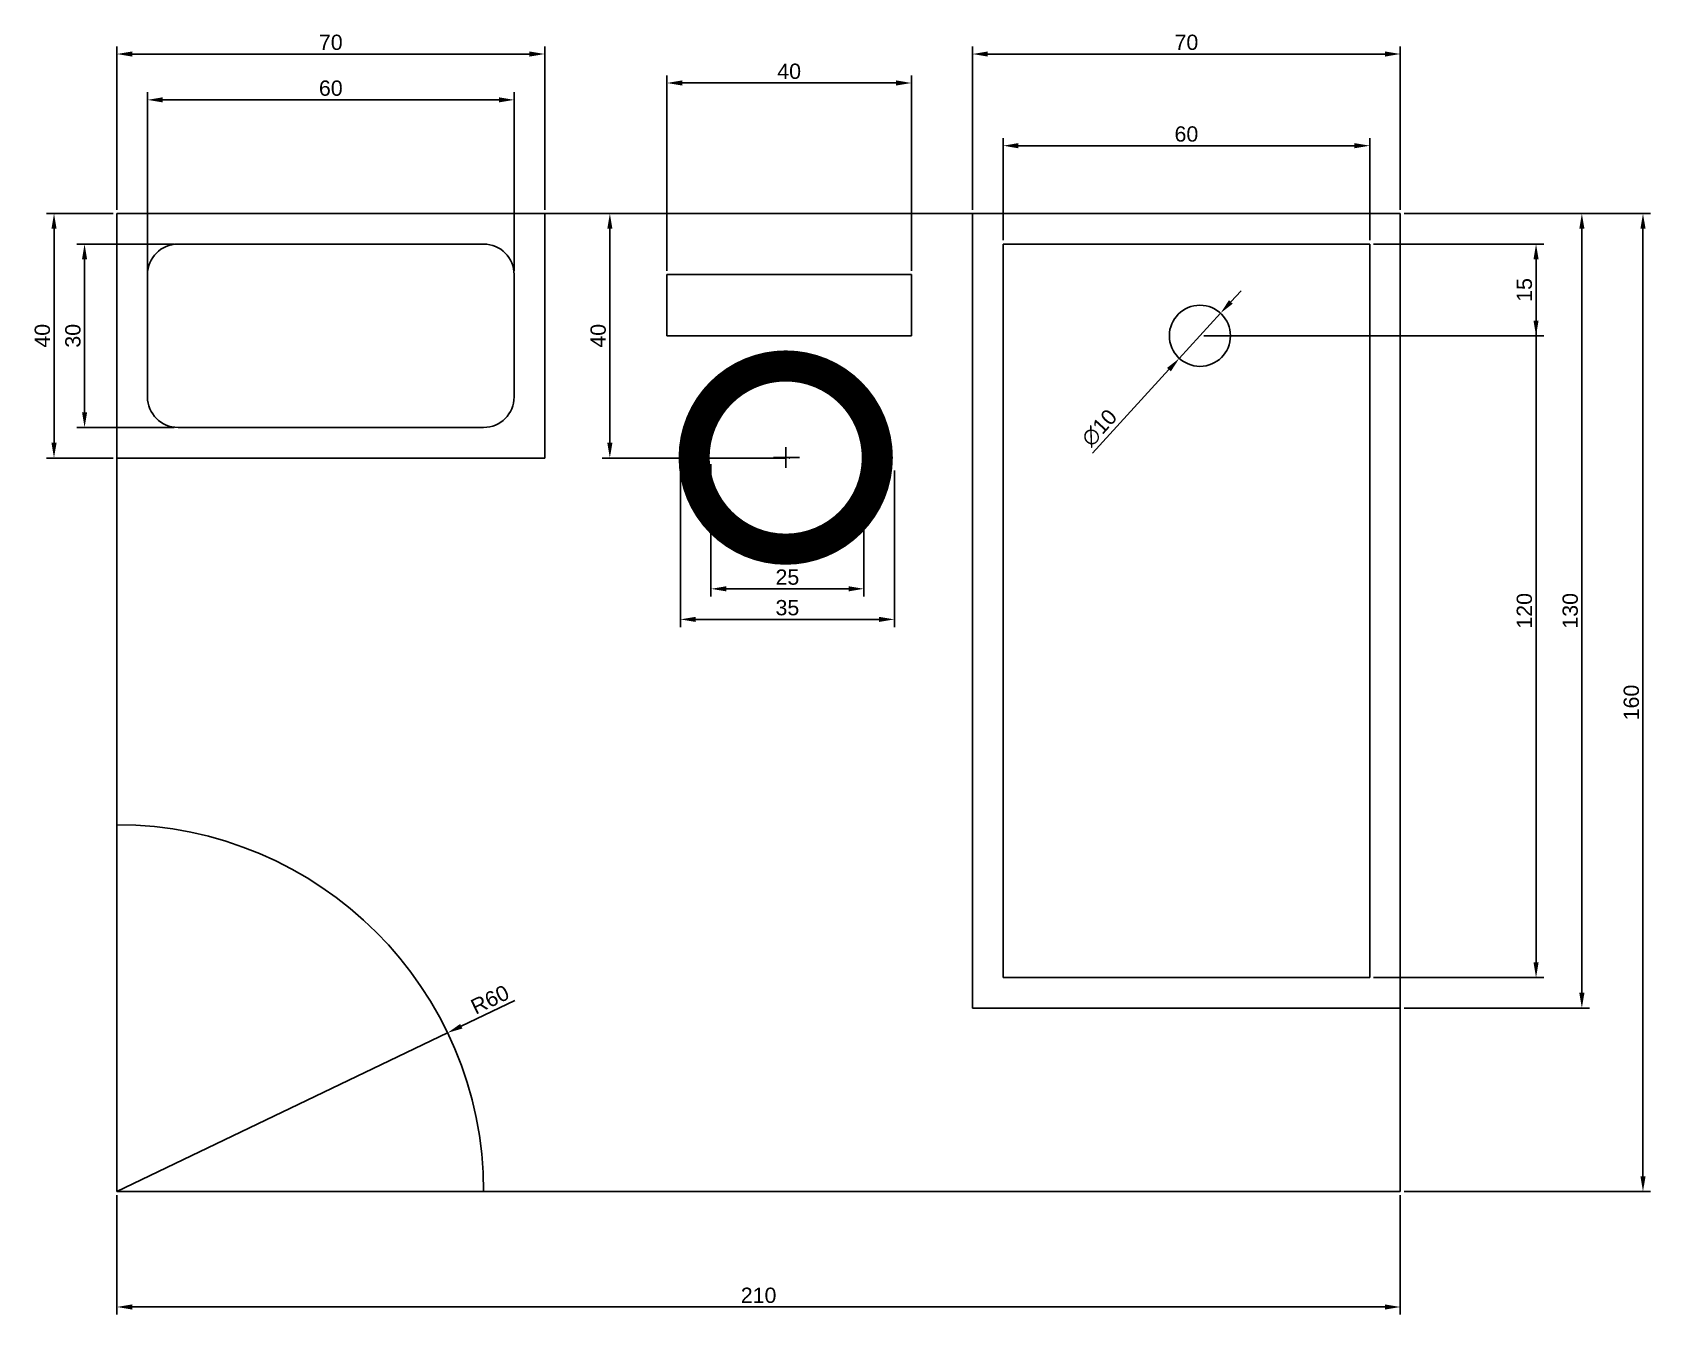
# Model space of a CAD drawing. Header units: millimetres. Extents: x 3099 to 3364, y 1861 to 2071.
import ezdxf

# ---------------------------------------------------------------- set-up
doc = ezdxf.new("R2010")
doc.units = ezdxf.units.MM
doc.linetypes.add('CENTER2', pattern=[28.575, 19.05, -3.175, 3.175, -3.175])
doc.styles.get("Standard").update_dxf_attribs({"font": 'arial.ttf'})
doc.dimstyles.new('ISO-25', dxfattribs={"dimtxt": 2.5, "dimasz": 2.5, "dimexe": 1.25, "dimexo": 0.625, "dimtad": 1, "dimtxsty": 'Standard', "dimcen": 2.5, "dimadec": 0, "dimazin": 0, "dimtfac": 1, "dimtmove": 0, "dimatfit": 3, "dimfxl": 1, "dimarcsym": 0})

# ---------------------------------------------------------------- blocks, each defined once
blk = doc.blocks.new('*D1')
at = {"color": 0, "lineweight": -2, "transparency": 16777216}
for p, q in [((3177.9, 1912.63), (3169.14, 1908.43)), ((3112.79, 1881.4), (3166.89, 1907.35))]:
    blk.add_line(p, q, dxfattribs=at)
at = {"color": 0, "transparency": 16777216}
blk.add_solid([(3168.96, 1908.81), (3169.32, 1908.06), (3166.89, 1907.35)], dxfattribs=at)
at = {"layer": 'Defpoints', "color": 0, "transparency": 16777216}
for p in [(3166.89, 1907.35), (3112.79, 1881.4)]:
    blk.add_point(p, dxfattribs=at)
at = {"color": 0, "transparency": 16777216, "insert": (3173.83, 1912.79), "char_height": 2.5, "attachment_point": 5, "rotation": 25.6265}
blk.add_mtext('R60', dxfattribs=at)
blk = doc.blocks.new('*D2')
at = {"color": 0, "lineweight": -2, "transparency": 16777216}
for p, q in [((3252.17, 2041.4), (3192.2, 2041.4)), ((3193.45, 2003.9), (3193.45, 2038.9)), ((3222.17, 2001.4), (3192.2, 2001.4))]:
    blk.add_line(p, q, dxfattribs=at)
at = {"color": 0, "transparency": 16777216}
for points in [[(3193.03, 2038.9), (3193.87, 2038.9), (3193.45, 2041.4)], [(3193.03, 2003.9), (3193.87, 2003.9), (3193.45, 2001.4)]]:
    blk.add_solid(points, dxfattribs=at)
at = {"layer": 'Defpoints', "color": 0, "transparency": 16777216}
for p in [(3193.45, 2041.4), (3252.79, 2041.4), (3222.79, 2001.4)]:
    blk.add_point(p, dxfattribs=at)
at = {"color": 0, "transparency": 16777216, "insert": (3191.55, 2021.4), "char_height": 2.5, "attachment_point": 5, "rotation": 90}
blk.add_mtext('40', dxfattribs=at)
blk = doc.blocks.new('*D3')
at = {"color": 0, "lineweight": -2, "transparency": 16777216}
for p, q in [((3202.79, 2032.02), (3202.79, 2064.01)), ((3205.29, 2062.76), (3240.29, 2062.76)), ((3242.79, 2032.02), (3242.79, 2064.01))]:
    blk.add_line(p, q, dxfattribs=at)
at = {"color": 0, "transparency": 16777216}
for points in [[(3205.29, 2063.18), (3205.29, 2062.34), (3202.79, 2062.76)], [(3240.29, 2063.18), (3240.29, 2062.34), (3242.79, 2062.76)]]:
    blk.add_solid(points, dxfattribs=at)
at = {"layer": 'Defpoints', "color": 0, "transparency": 16777216}
for p in [(3242.79, 2062.76), (3202.79, 2031.4), (3242.79, 2031.4)]:
    blk.add_point(p, dxfattribs=at)
at = {"color": 0, "transparency": 16777216, "insert": (3222.79, 2064.66), "char_height": 2.5, "attachment_point": 5}
blk.add_mtext('40', dxfattribs=at)
blk = doc.blocks.new('*D4')
at = {"color": 0, "lineweight": -2, "transparency": 16777216}
for p, q in [((3205, 1999.38), (3205, 1973.75)), ((3240, 1999.38), (3240, 1973.75)), ((3237.5, 1975), (3207.5, 1975))]:
    blk.add_line(p, q, dxfattribs=at)
at = {"color": 0, "transparency": 16777216}
for points in [[(3207.5, 1975.42), (3207.5, 1974.58), (3205, 1975)], [(3237.5, 1975.42), (3237.5, 1974.58), (3240, 1975)]]:
    blk.add_solid(points, dxfattribs=at)
at = {"layer": 'Defpoints', "color": 0, "transparency": 16777216}
for p in [(3205, 2000), (3240, 2000), (3205, 1975)]:
    blk.add_point(p, dxfattribs=at)
at = {"color": 0, "transparency": 16777216, "insert": (3222.5, 1976.9), "char_height": 2.5, "attachment_point": 5}
blk.add_mtext('35', dxfattribs=at)
blk = doc.blocks.new('*D5')
at = {"color": 0, "lineweight": -2, "transparency": 16777216}
for p, q in [((3112.79, 1880.77), (3112.79, 1861.25)), ((3322.79, 1880.77), (3322.79, 1861.25)), ((3115.29, 1862.5), (3320.29, 1862.5))]:
    blk.add_line(p, q, dxfattribs=at)
at = {"color": 0, "transparency": 16777216}
for points in [[(3115.29, 1862.92), (3115.29, 1862.08), (3112.79, 1862.5)], [(3320.29, 1862.92), (3320.29, 1862.08), (3322.79, 1862.5)]]:
    blk.add_solid(points, dxfattribs=at)
at = {"layer": 'Defpoints', "color": 0, "transparency": 16777216}
for p in [(3112.79, 1881.4), (3322.79, 1881.4), (3322.79, 1862.5)]:
    blk.add_point(p, dxfattribs=at)
at = {"color": 0, "transparency": 16777216, "insert": (3217.79, 1864.4), "char_height": 2.5, "attachment_point": 5}
blk.add_mtext('210', dxfattribs=at)
blk = doc.blocks.new('*D6')
at = {"color": 0, "lineweight": -2, "transparency": 16777216}
for p, q in [((3318.42, 2036.4), (3346.25, 2036.4)), ((3345, 2033.9), (3345, 1918.9)), ((3318.42, 1916.4), (3346.25, 1916.4))]:
    blk.add_line(p, q, dxfattribs=at)
at = {"color": 0, "transparency": 16777216}
for points in [[(3344.58, 2033.9), (3345.42, 2033.9), (3345, 2036.4)], [(3344.58, 1918.9), (3345.42, 1918.9), (3345, 1916.4)]]:
    blk.add_solid(points, dxfattribs=at)
at = {"layer": 'Defpoints', "color": 0, "transparency": 16777216}
for p in [(3317.79, 2036.4), (3317.79, 1916.4), (3345, 1916.4)]:
    blk.add_point(p, dxfattribs=at)
at = {"color": 0, "transparency": 16777216, "insert": (3343.1, 1976.4), "char_height": 2.5, "attachment_point": 5, "rotation": 90}
blk.add_mtext('120', dxfattribs=at)
blk = doc.blocks.new('*D7')
at = {"color": 0, "lineweight": -2, "transparency": 16777216}
for p, q in [((3323.42, 2041.4), (3363.75, 2041.4)), ((3362.5, 2038.9), (3362.5, 1883.9)), ((3323.42, 1881.4), (3363.75, 1881.4))]:
    blk.add_line(p, q, dxfattribs=at)
at = {"color": 0, "transparency": 16777216}
for points in [[(3362.08, 2038.9), (3362.92, 2038.9), (3362.5, 2041.4)], [(3362.08, 1883.9), (3362.92, 1883.9), (3362.5, 1881.4)]]:
    blk.add_solid(points, dxfattribs=at)
at = {"layer": 'Defpoints', "color": 0, "transparency": 16777216}
for p in [(3322.79, 2041.4), (3322.79, 1881.4), (3362.5, 1881.4)]:
    blk.add_point(p, dxfattribs=at)
at = {"color": 0, "transparency": 16777216, "insert": (3360.6, 1961.4), "char_height": 2.5, "attachment_point": 5, "rotation": 90}
blk.add_mtext('160', dxfattribs=at)
blk = doc.blocks.new('*D8')
at = {"color": 0, "lineweight": -2, "transparency": 16777216}
for p, q in [((3323.42, 2041.4), (3353.75, 2041.4)), ((3352.5, 2038.9), (3352.5, 1913.9)), ((3323.42, 1911.4), (3353.75, 1911.4))]:
    blk.add_line(p, q, dxfattribs=at)
at = {"color": 0, "transparency": 16777216}
for points in [[(3352.08, 2038.9), (3352.92, 2038.9), (3352.5, 2041.4)], [(3352.08, 1913.9), (3352.92, 1913.9), (3352.5, 1911.4)]]:
    blk.add_solid(points, dxfattribs=at)
at = {"layer": 'Defpoints', "color": 0, "transparency": 16777216}
for p in [(3322.79, 2041.4), (3322.79, 1911.4), (3352.5, 1911.4)]:
    blk.add_point(p, dxfattribs=at)
at = {"color": 0, "transparency": 16777216, "insert": (3350.6, 1976.4), "char_height": 2.5, "attachment_point": 5, "rotation": 90}
blk.add_mtext('130', dxfattribs=at)
blk = doc.blocks.new('*D9')
at = {"color": 0, "lineweight": -2, "transparency": 16777216}
for p, q in [((3257.79, 2037.02), (3257.79, 2053.75)), ((3260.29, 2052.5), (3315.29, 2052.5)), ((3317.79, 2037.02), (3317.79, 2053.75))]:
    blk.add_line(p, q, dxfattribs=at)
at = {"color": 0, "transparency": 16777216}
for points in [[(3260.29, 2052.92), (3260.29, 2052.08), (3257.79, 2052.5)], [(3315.29, 2052.92), (3315.29, 2052.08), (3317.79, 2052.5)]]:
    blk.add_solid(points, dxfattribs=at)
at = {"layer": 'Defpoints', "color": 0, "transparency": 16777216}
for p in [(3317.79, 2052.5), (3257.79, 2036.4), (3317.79, 2036.4)]:
    blk.add_point(p, dxfattribs=at)
at = {"color": 0, "transparency": 16777216, "insert": (3287.79, 2054.4), "char_height": 2.5, "attachment_point": 5}
blk.add_mtext('60', dxfattribs=at)
blk = doc.blocks.new('*D10')
at = {"color": 0, "lineweight": -2, "transparency": 16777216}
for p, q in [((3252.79, 2042.02), (3252.79, 2068.75)), ((3322.79, 2042.02), (3322.79, 2068.75)), ((3255.29, 2067.5), (3320.29, 2067.5))]:
    blk.add_line(p, q, dxfattribs=at)
at = {"color": 0, "transparency": 16777216}
for points in [[(3255.29, 2067.92), (3255.29, 2067.08), (3252.79, 2067.5)], [(3320.29, 2067.92), (3320.29, 2067.08), (3322.79, 2067.5)]]:
    blk.add_solid(points, dxfattribs=at)
at = {"layer": 'Defpoints', "color": 0, "transparency": 16777216}
for p in [(3322.79, 2067.5), (3252.79, 2041.4), (3322.79, 2041.4)]:
    blk.add_point(p, dxfattribs=at)
at = {"color": 0, "transparency": 16777216, "insert": (3287.79, 2069.4), "char_height": 2.5, "attachment_point": 5}
blk.add_mtext('70', dxfattribs=at)
blk = doc.blocks.new('*D11')
at = {"color": 0, "lineweight": -2, "transparency": 16777216}
for p, q in [((3112.79, 2042.02), (3112.79, 2068.75)), ((3182.79, 2042.02), (3182.79, 2068.75)), ((3115.29, 2067.5), (3180.29, 2067.5))]:
    blk.add_line(p, q, dxfattribs=at)
at = {"color": 0, "transparency": 16777216}
for points in [[(3115.29, 2067.92), (3115.29, 2067.08), (3112.79, 2067.5)], [(3180.29, 2067.92), (3180.29, 2067.08), (3182.79, 2067.5)]]:
    blk.add_solid(points, dxfattribs=at)
at = {"layer": 'Defpoints', "color": 0, "transparency": 16777216}
for p in [(3182.79, 2067.5), (3112.79, 2041.4), (3182.79, 2041.4)]:
    blk.add_point(p, dxfattribs=at)
at = {"color": 0, "transparency": 16777216, "insert": (3147.79, 2069.4), "char_height": 2.5, "attachment_point": 5}
blk.add_mtext('70', dxfattribs=at)
blk = doc.blocks.new('*D12')
at = {"color": 0, "lineweight": -2, "transparency": 16777216}
for p, q in [((3117.79, 2032.02), (3117.79, 2061.25)), ((3177.79, 2032.02), (3177.79, 2061.25)), ((3120.29, 2060), (3175.29, 2060))]:
    blk.add_line(p, q, dxfattribs=at)
at = {"color": 0, "transparency": 16777216}
for points in [[(3120.29, 2060.42), (3120.29, 2059.58), (3117.79, 2060)], [(3175.29, 2060.42), (3175.29, 2059.58), (3177.79, 2060)]]:
    blk.add_solid(points, dxfattribs=at)
at = {"layer": 'Defpoints', "color": 0, "transparency": 16777216}
for p in [(3177.79, 2060), (3117.79, 2031.4), (3177.79, 2031.4)]:
    blk.add_point(p, dxfattribs=at)
at = {"color": 0, "transparency": 16777216, "insert": (3147.79, 2061.9), "char_height": 2.5, "attachment_point": 5}
blk.add_mtext('60', dxfattribs=at)
blk = doc.blocks.new('*D13')
at = {"color": 0, "lineweight": -2, "transparency": 16777216}
for p, q in [((3112.17, 2041.4), (3101.25, 2041.4)), ((3102.5, 2038.9), (3102.5, 2003.9)), ((3112.17, 2001.4), (3101.25, 2001.4))]:
    blk.add_line(p, q, dxfattribs=at)
at = {"color": 0, "transparency": 16777216}
for points in [[(3102.08, 2038.9), (3102.92, 2038.9), (3102.5, 2041.4)], [(3102.08, 2003.9), (3102.92, 2003.9), (3102.5, 2001.4)]]:
    blk.add_solid(points, dxfattribs=at)
at = {"layer": 'Defpoints', "color": 0, "transparency": 16777216}
for p in [(3112.79, 2041.4), (3102.5, 2001.4), (3112.79, 2001.4)]:
    blk.add_point(p, dxfattribs=at)
at = {"color": 0, "transparency": 16777216, "insert": (3100.6, 2021.4), "char_height": 2.5, "attachment_point": 5, "rotation": 90}
blk.add_mtext('40', dxfattribs=at)
blk = doc.blocks.new('*D14')
at = {"color": 0, "lineweight": -2, "transparency": 16777216}
for p, q in [((3122.17, 2036.4), (3106.25, 2036.4)), ((3107.5, 2033.9), (3107.5, 2008.9)), ((3122.17, 2006.4), (3106.25, 2006.4))]:
    blk.add_line(p, q, dxfattribs=at)
at = {"color": 0, "transparency": 16777216}
for points in [[(3107.08, 2033.9), (3107.92, 2033.9), (3107.5, 2036.4)], [(3107.08, 2008.9), (3107.92, 2008.9), (3107.5, 2006.4)]]:
    blk.add_solid(points, dxfattribs=at)
at = {"layer": 'Defpoints', "color": 0, "transparency": 16777216}
for p in [(3122.79, 2036.4), (3107.5, 2006.4), (3122.79, 2006.4)]:
    blk.add_point(p, dxfattribs=at)
at = {"color": 0, "transparency": 16777216, "insert": (3105.6, 2021.4), "char_height": 2.5, "attachment_point": 5, "rotation": 90}
blk.add_mtext('30', dxfattribs=at)
blk = doc.blocks.new('*D15')
at = {"color": 0, "lineweight": -2, "transparency": 16777216}
for p, q in [((3210, 2000.38), (3210, 1978.75)), ((3235, 2000.38), (3235, 1978.75)), ((3212.5, 1980), (3232.5, 1980))]:
    blk.add_line(p, q, dxfattribs=at)
at = {"color": 0, "transparency": 16777216}
for points in [[(3212.5, 1980.42), (3212.5, 1979.58), (3210, 1980)], [(3232.5, 1980.42), (3232.5, 1979.58), (3235, 1980)]]:
    blk.add_solid(points, dxfattribs=at)
at = {"layer": 'Defpoints', "color": 0, "transparency": 16777216}
for p in [(3210, 2001), (3235, 2001), (3235, 1980)]:
    blk.add_point(p, dxfattribs=at)
at = {"color": 0, "transparency": 16777216, "insert": (3222.5, 1981.9), "char_height": 2.5, "attachment_point": 5}
blk.add_mtext('25', dxfattribs=at)
blk = doc.blocks.new('*D17')
at = {"color": 0, "lineweight": -2, "transparency": 16777216}
for p, q in [((3295.06, 2026.93), (3296.75, 2028.78)), ((3293.37, 2025.09), (3286.63, 2017.71)), ((3272.45, 2002.22), (3284.94, 2015.87))]:
    blk.add_line(p, q, dxfattribs=at)
at = {"color": 0, "transparency": 16777216}
for points in [[(3294.75, 2027.22), (3295.37, 2026.65), (3293.37, 2025.09)], [(3284.63, 2016.15), (3285.25, 2015.58), (3286.63, 2017.71)]]:
    blk.add_solid(points, dxfattribs=at)
at = {"layer": 'Defpoints', "color": 0, "transparency": 16777216}
for p in [(3293.37, 2025.09), (3286.63, 2017.71)]:
    blk.add_point(p, dxfattribs=at)
at = {"color": 0, "transparency": 16777216, "insert": (3273.55, 2006.33), "char_height": 2.5, "attachment_point": 5, "rotation": 47.5527}
blk.add_mtext('∅10', dxfattribs=at)
blk = doc.blocks.new('*D18')
at = {"color": 0, "lineweight": -2, "transparency": 16777216}
for p, q in [((3318.42, 2036.4), (3346.25, 2036.4)), ((3345, 2033.9), (3345, 2023.9)), ((3290.63, 2021.4), (3346.25, 2021.4))]:
    blk.add_line(p, q, dxfattribs=at)
at = {"color": 0, "transparency": 16777216}
for points in [[(3344.58, 2033.9), (3345.42, 2033.9), (3345, 2036.4)], [(3344.58, 2023.9), (3345.42, 2023.9), (3345, 2021.4)]]:
    blk.add_solid(points, dxfattribs=at)
at = {"layer": 'Defpoints', "color": 0, "transparency": 16777216}
for p in [(3317.79, 2036.4), (3290, 2021.4), (3345, 2021.4)]:
    blk.add_point(p, dxfattribs=at)
at = {"color": 0, "transparency": 16777216, "insert": (3343.1, 2028.9), "char_height": 2.5, "attachment_point": 5, "rotation": 90}
blk.add_mtext('15', dxfattribs=at)
blk = doc.blocks.new('*U21')
at = {"color": 0, "linetype": 'CENTER2', "transparency": 16777216}
for p, q in [((0, 1.5), (0, 1.7)), ((-2.01, 0), (-1.5, 0)), ((0, -1.7), (0, -1.5)), ((1.5, 0), (2.28, 0))]:
    blk.add_line(p, q, dxfattribs=at)
at = {"color": 0, "linetype": 'Continuous', "transparency": 16777216}
for p, q in [((0, -1.5), (0, 1.5)), ((-1.5, 0), (1.5, 0))]:
    blk.add_line(p, q, dxfattribs=at)

msp = doc.modelspace()

# ---------------------------------------------------------------- linework, layer by layer
for p, q in [((3112.792, 1881.4), (3112.792, 2041.4)), ((3112.792, 2041.4), (3252.792, 2041.4)), ((3112.792, 2041.4), (3112.792, 2001.4)), ((3182.792, 2001.4), (3182.792, 2041.4)), ((3322.792, 2041.4), (3252.792, 2041.4)), ((3252.792, 2041.4), (3252.792, 1911.4)), ((3322.792, 1881.4), (3322.792, 2041.4)), ((3122.792, 2036.4), (3172.792, 2036.4)), ((3317.792, 2036.4), (3257.792, 2036.4)), ((3257.792, 2036.4), (3257.792, 1916.4)), ((3317.792, 1916.4), (3317.792, 2036.4)), ((3117.792, 2011.4), (3117.792, 2031.4)), ((3177.792, 2031.4), (3177.792, 2011.4)), ((3242.792, 2031.4), (3202.792, 2031.4)), ((3202.792, 2031.4), (3202.792, 2021.4)), ((3242.792, 2021.4), (3242.792, 2031.4)), ((3202.792, 2021.4), (3242.792, 2021.4)), ((3172.792, 2006.4), (3122.792, 2006.4)), ((3112.792, 2001.4), (3182.792, 2001.4)), ((3257.792, 1916.4), (3317.792, 1916.4)), ((3252.792, 1911.4), (3322.792, 1911.4)), ((3112.792, 1881.4), (3322.792, 1881.4))]:
    msp.add_line(p, q)
at = {"const_width": 5.091}
msp.add_lwpolyline([(3207.236, 2001.472, 1), (3237.216, 2001.472, 1)], format="xyb", close=True, dxfattribs=at)
msp.add_circle((3290, 2021.4), 5)
for centre, radius, start, end in [((3122.792, 2031.4), 5, 90, 180), ((3172.792, 2031.4), 5, 0, 90), ((3122.792, 2011.4), 5, 180, 270), ((3172.792, 2011.4), 5, 270, 0), ((3112.792, 1881.4), 60, 0, 90)]:
    msp.add_arc(centre, radius, start, end)
msp.add_point((3222.792, 2001.4))

# ---------------------------------------------------------------- block references
at = {"linetype": 'CENTER2'}
msp.add_blockref('*U21', (3222.226, 2001.472), dxfattribs=at)

# ---------------------------------------------------------------- dimensions: what is measured, and where the dimension line sits
at = {"color": 2}
for base, p1, p2, picture, middle in [((3182.792, 2067.5), (3112.792, 2041.4), (3182.792, 2041.4), '*D11', (3147.792, 2069.401)), ((3322.792, 2067.5), (3252.792, 2041.4), (3322.792, 2041.4), '*D10', (3287.792, 2069.401)), ((3242.792, 2062.76), (3202.792, 2031.4), (3242.792, 2031.4), '*D3', (3222.792, 2064.662)), ((3177.792, 2060), (3117.792, 2031.4), (3177.792, 2031.4), '*D12', (3147.792, 2061.901)), ((3317.792, 2052.5), (3257.792, 2036.4), (3317.792, 2036.4), '*D9', (3287.792, 2054.401)), ((3205, 1975), (3240, 2000), (3205, 2000), '*D4', (3222.5, 1976.902)), ((3235, 1980), (3210, 2001), (3235, 2001), '*D15', (3222.5, 1981.901)), ((3322.792, 1862.5), (3112.792, 1881.4), (3322.792, 1881.4), '*D5', (3217.792, 1864.401))]:
    dim = msp.add_linear_dim(base=base, p1=p1, p2=p2, dimstyle='ISO-25', dxfattribs=at)
    dim.commit()
    dim.dimension.update_dxf_attribs({"geometry": picture, "text_midpoint": middle})
for base, p1, p2, picture, middle in [((3102.5, 2001.4), (3112.792, 2041.4), (3112.792, 2001.4), '*D13', (3100.599, 2021.4)), ((3193.451, 2041.4), (3222.792, 2001.4), (3252.792, 2041.4), '*D2', (3191.549, 2021.4)), ((3362.5, 1881.4), (3322.792, 2041.4), (3322.792, 1881.4), '*D7', (3360.599, 1961.4)), ((3352.5, 1911.4), (3322.792, 2041.4), (3322.792, 1911.4), '*D8', (3350.598, 1976.4)), ((3107.5, 2006.4), (3122.792, 2036.4), (3122.792, 2006.4), '*D14', (3105.598, 2021.4)), ((3345, 1916.4), (3317.792, 2036.4), (3317.792, 1916.4), '*D6', (3343.099, 1976.4))]:
    dim = msp.add_linear_dim(base=base, p1=p1, p2=p2, angle=90, dimstyle='ISO-25', dxfattribs=at)
    dim.commit()
    dim.dimension.update_dxf_attribs({"geometry": picture, "text_midpoint": middle})
dim = msp.add_linear_dim(base=(3345, 2021.4), p1=(3317.792, 2036.4), p2=(3290, 2021.4), angle=90, dimstyle='ISO-25', override={"dimtmove": 1}, dxfattribs=at)
dim.commit()
dim.dimension.update_dxf_attribs({"geometry": '*D18', "text_midpoint": (3343.099, 2028.9)})
dim = msp.add_diameter_dim_2p(p1=(3293.375, 2025.089), p2=(3286.625, 2017.71), dimstyle='ISO-25', dxfattribs=at)
dim.commit()
dim.dimension.update_dxf_attribs({"geometry": '*D17', "text_midpoint": (3275, 2005), "dimtype": 163})
dim = msp.add_radius_dim(center=(3112.792, 1881.4), mpoint=(3166.89, 1907.35), dimstyle='ISO-25', dxfattribs=at)
dim.commit()
dim.dimension.update_dxf_attribs({"geometry": '*D1', "text_midpoint": (3173.828, 1912.787)})

doc.saveas('drawing.dxf')
